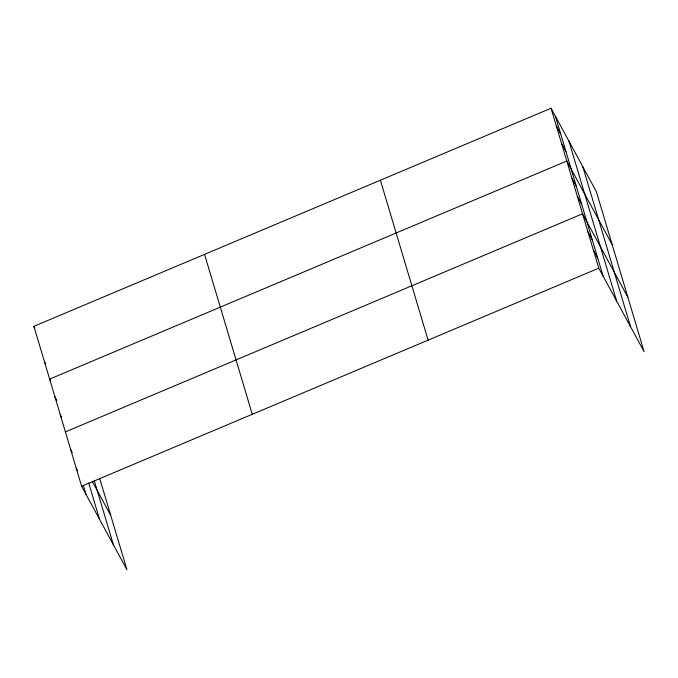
<?xml version="1.0" encoding="UTF-8"?>
<svg xmlns="http://www.w3.org/2000/svg" width="678" height="678" viewBox="0 0 678 678"><rect width="100%" height="100%" fill="white"/><g stroke="black" fill="none" stroke-linecap="round" stroke-linejoin="round"><path stroke-width="1.02" d="M99.641 478.244L126.947 569.757L81.614 486.27L33.9 326.338L551.053 108.243L596.386 191.73L644.1 351.662L598.767 268.174L551.053 108.243M65.393 431.894L582.546 213.799L627.879 297.286M81.614 486.27L598.767 268.174M556.307 125.837L560.672 133.88M561.553 143.431L565.918 151.474M612.132 244.512L566.8 161.017L49.647 379.121L50.613 380.9M572.054 178.611L576.419 186.653M577.3 196.205L581.665 204.248M587.953 231.918L592.318 239.961M593.36 250.046L597.725 258.089M33.9 326.338L34.866 328.127M44.401 361.527L45.85 364.205M54.893 396.706L56.833 400.283M60.139 414.3L61.596 416.978M92.233 481.321L110.717 515.382M70.8 450.014L72.258 452.701M76.207 468.142L77.665 470.82M582.868 166.839L630.582 326.762M568.944 141.185L616.658 301.108M555.426 116.285L603.14 276.217M380.392 180.212L428.106 340.144M204.561 254.369L252.275 414.292M94.284 480.71L113.429 544.858M88.682 482.956L99.497 519.204M83.275 485.245L85.979 494.313"/></g></svg>
